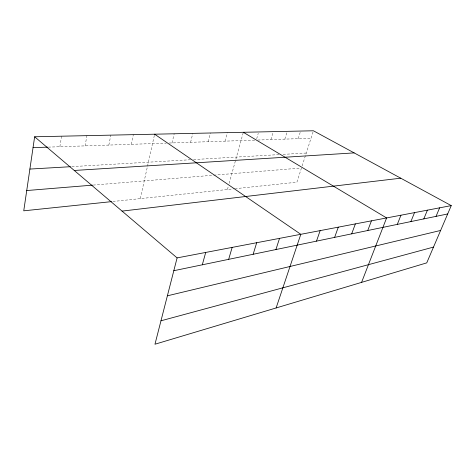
<?xml version="1.0" encoding="UTF-8"?>
<svg xmlns="http://www.w3.org/2000/svg" width="475" height="475" viewBox="0 0 475 475"><rect width="100%" height="100%" fill="white"/><g stroke="black" fill="none" stroke-linecap="round" stroke-linejoin="round"><path stroke-width="0.36" stroke-dasharray="2.38 1.78" d="M59.862 146.733L61.59 136.194M85.09 145.878L86.931 135.648M108.864 145.077L110.8 135.137M131.308 144.317L133.327 134.651M140.297 198.621L154.618 134.193M172.051 142.939L174.2 133.772M190.594 142.31L192.791 133.374M208.228 141.71L210.473 132.994M225.019 141.146L227.299 132.632M227.448 189.495L228.398 186.063M229.164 183.314L235.683 159.849M235.873 159.155L243.337 132.287M256.69 138.73L258.252 133.315M270.898 139.591L273.256 131.646M284.858 139.122L287.233 131.343M298.223 138.67L300.61 131.058M301.465 167.984L296.887 182.228L235.362 188.67M302.124 165.941L313.423 130.779M112.919 201.489L234.644 188.747M93.153 185.09L213.061 175.239M213.786 175.18L300.758 168.043M71.897 166.63L190.629 159.737M193.551 159.57L279.419 154.583M283.118 154.369L306.274 153.027M48.266 147.125L166.268 143.135M169.159 143.034L256.304 140.083M257.765 140.036L311.03 138.237"/><path stroke-width="0.71" d="M34.645 136.776L177.098 257.901L154.969 344.221L426.746 262.871L451.25 205.616L313.423 130.779L34.645 136.776L23.75 210.823L111.459 201.643M202.303 264.807L205.699 252.451M228.665 259.344L232.15 247.404M253.145 254.268L256.696 242.725M275.922 249.547L279.52 238.367M276.118 307.96L300.812 234.306L154.618 134.193M316.492 241.14L320.144 230.618M334.626 237.381L338.295 227.157M351.684 233.848L355.359 223.903M367.763 230.512L371.432 220.839M361.57 282.382L386.608 217.942L243.337 132.287M397.302 224.39L400.953 215.211M410.899 221.576L414.532 212.616M423.789 218.904L427.405 210.164M436.038 216.362L439.63 207.83M160.972 320.797L433.503 247.083M167.378 295.818L440.622 230.452M173.814 270.708L447.682 213.952M177.098 257.901L451.25 205.616M122.063 211.108L400.746 178.19M26.737 190.54L92.423 185.149M74.266 170.466L354.148 152.897M29.895 169.064L70.425 166.713M33.048 147.642L47.542 147.149"/></g></svg>
